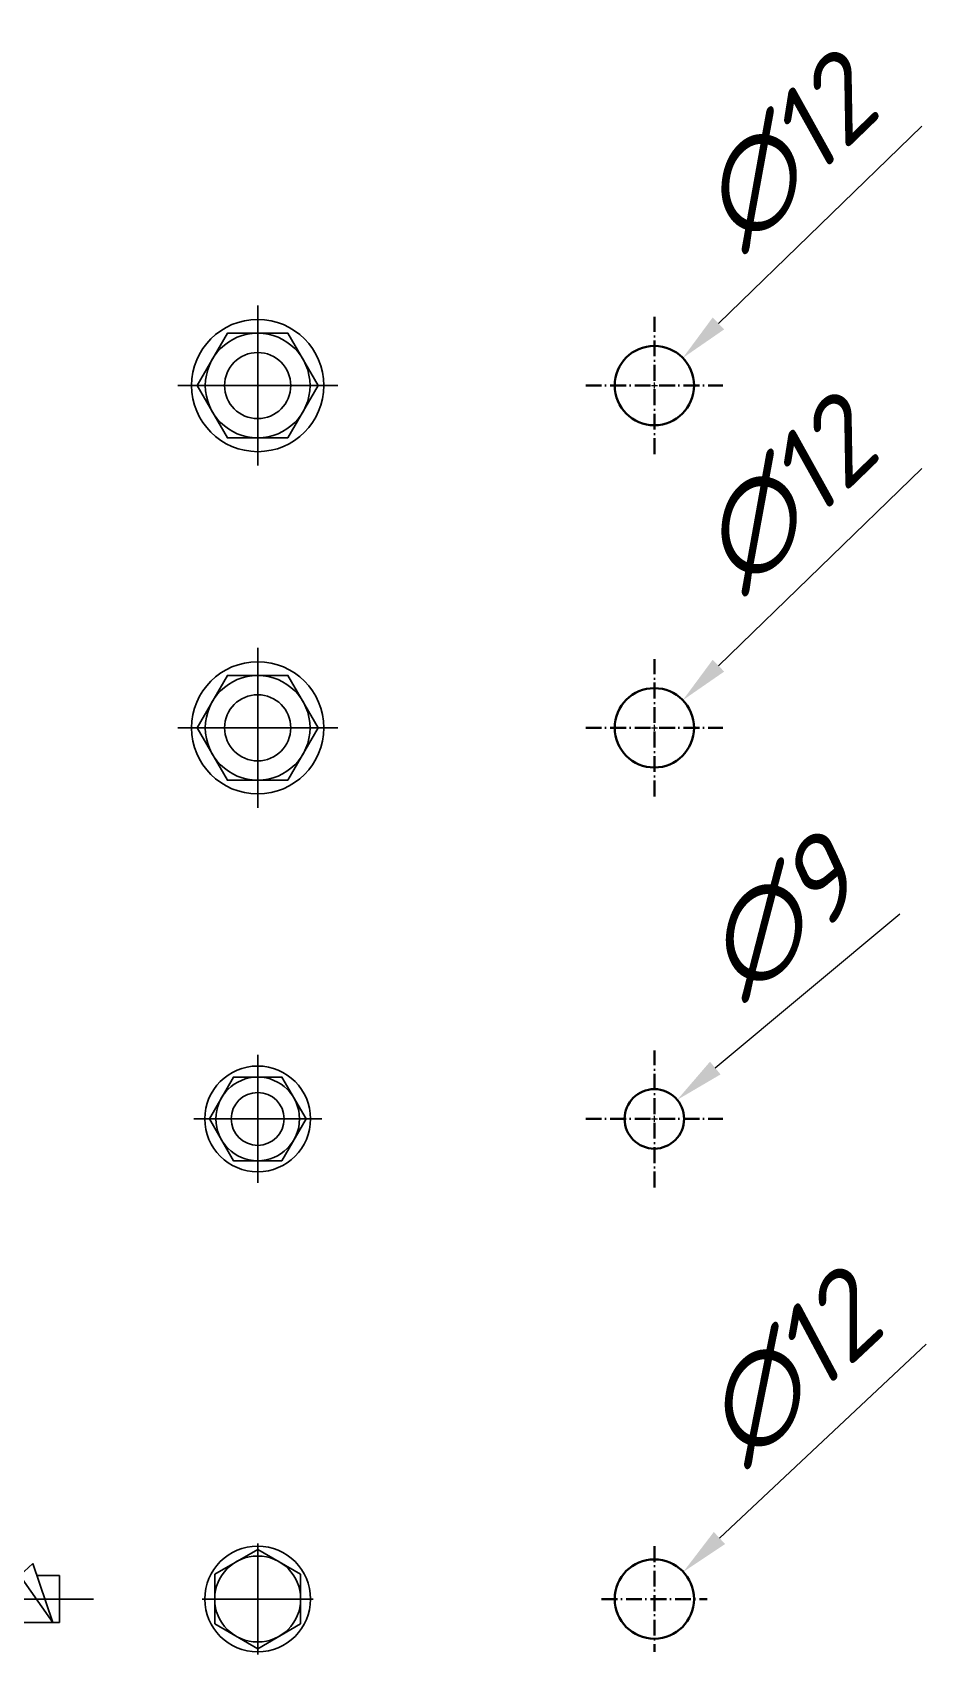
# Model space of a CAD drawing. Header units: millimetres. Extents: x -29692 to 34729, y -8412 to 43293.
# Drawn here: x -16357.8 to -16219.7, y 1955.3 to 2200.6 of the extents above; entities that cross this region are included whole.
import ezdxf
from ezdxf import colors
from ezdxf.entities.mleader import LeaderData, LeaderLine
from ezdxf.math import Vec2, Vec3

# ---------------------------------------------------------------- set-up
doc = ezdxf.new("R2010")
doc.units = ezdxf.units.MM
doc.linetypes.add('ACAD_ISO10W100', pattern=[18, 12, -3, 0, -3])
doc.layers.get('Defpoints').update_dxf_attribs({"color": 4, "lineweight": 35})
for name, color, linetype, lineweight in [('_0_001_Профили', 150, 'Continuous', 35), ('_0_003_Размеры', 132, 'Continuous', 0), ('_0_004_Текст_01', 7, 'Continuous', 18)]:
    doc.layers.add(name, color=color, linetype=linetype, lineweight=lineweight)
doc.styles.add('_DZ_2.5', font='isocpeui.ttf', dxfattribs={"height": 2.5})
doc.dimstyles.new('_DZ_2.5', dxfattribs={"dimscale": 0, "dimtxt": 2.5, "dimasz": 1.5, "dimexe": 1, "dimexo": 1, "dimgap": 1, "dimtad": 1, "dimdec": 0, "dimzin": 1, "dimdsep": 46, "dimtxsty": '_DZ_2.5', "dimblk": 'ARCHTICK', "dimcen": 0.09, "dimclrd": 256, "dimclre": 256, "dimclrt": 256, "dimadec": 0, "dimazin": 0, "dimtfac": 1, "dimtdec": 0, "dimtofl": 0, "dimtmove": 1, "dimatfit": 2, "dimfxl": 1, "dimtfill": 1, "dimtfillclr": 256, "dimtolj": 1, "dimlwd": 9, "dimlwe": 5, "dimarcsym": 0})

# ---------------------------------------------------------------- blocks, each defined once
blk = doc.blocks.new('*U1013')
at = {"color": 0, "linetype": 'ByBlock', "lineweight": -2}
for p, q in [((0, 12.1), (0, -12.1)), ((12.1, 0), (-12.1, 0))]:
    blk.add_line(p, q, dxfattribs=at)
blk.add_lwpolyline([(4.57, -7.92), (9.14, 0), (4.57, 7.92), (-4.57, 7.92), (-9.14, 0), (-4.57, -7.92)], close=True, dxfattribs=at)
for radius in [10, 7.92, 5]:
    blk.add_circle((0, 0), radius, dxfattribs=at)
blk = doc.blocks.new('*U1014')
at = {"color": 0, "linetype": 'ByBlock', "lineweight": -2}
for p, q in [((0, 12.1), (0, -12.1)), ((12.1, 0), (-12.1, 0))]:
    blk.add_line(p, q, dxfattribs=at)
blk.add_lwpolyline([(4.57, -7.92), (9.14, 0), (4.57, 7.92), (-4.57, 7.92), (-9.14, 0), (-4.57, -7.92)], close=True, dxfattribs=at)
for radius in [10, 7.92, 5]:
    blk.add_circle((0, 0), radius, dxfattribs=at)
blk = doc.blocks.new('*U1015')
at = {"color": 0, "linetype": 'ByBlock', "lineweight": -2}
for p, q in [((0, 9.68), (0, -9.68)), ((9.68, 0), (-9.68, 0))]:
    blk.add_line(p, q, dxfattribs=at)
blk.add_lwpolyline([(3.66, -6.33), (7.31, 0), (3.66, 6.33), (-3.66, 6.33), (-7.31, 0), (-3.66, -6.33)], close=True, dxfattribs=at)
for radius in [8, 6.33, 4]:
    blk.add_circle((0, 0), radius, dxfattribs=at)
blk = doc.blocks.new('*D802')
at = {"layer": '_0_003_Размеры', "linetype": 'Continuous', "lineweight": 9, "transparency": 16777216}
blk.add_line((-16223.27, 2134.65), (-16254.02, 2104.82), dxfattribs=at)
at = {"layer": '_0_003_Размеры', "lineweight": 5, "transparency": 16777216}
for p, q in [((-16264.16, 2095.43), (-16263.26, 2095.43)), ((-16263.71, 2094.98), (-16263.71, 2095.88))]:
    blk.add_line(p, q, dxfattribs=at)
at = {"layer": '_0_003_Размеры', "transparency": 16777216}
blk.add_solid([(-16254.89, 2105.72), (-16253.15, 2103.93), (-16259.41, 2099.6)], dxfattribs=at)
at = {"layer": 'Defpoints', "color": 0, "transparency": 16777216}
for p in [(-16259.41, 2099.6), (-16268.02, 2091.25)]:
    blk.add_point(p, dxfattribs=at)
at = {"layer": '_0_003_Размеры', "transparency": 16777216, "insert": (-16243.79, 2130.42), "char_height": 12.5, "attachment_point": 5, "rotation": 44.1197, "style": '_DZ_2.5', "bg_fill": 3, "box_fill_scale": 1.1, "bg_fill_color": 256, "bg_fill_true_color": 13158600, "bg_fill_transparency": 0}
blk.add_mtext('\\A1;∅12', dxfattribs=at)
blk = doc.blocks.new('*D801')
at = {"layer": '_0_003_Размеры', "linetype": 'Continuous', "lineweight": 9, "transparency": 16777216}
blk.add_line((-16226.59, 2067.25), (-16254.5, 2043.96), dxfattribs=at)
at = {"layer": '_0_003_Размеры', "lineweight": 5, "transparency": 16777216}
for p, q in [((-16263.71, 2035.82), (-16263.71, 2036.72)), ((-16264.16, 2036.27), (-16263.26, 2036.27))]:
    blk.add_line(p, q, dxfattribs=at)
at = {"layer": '_0_003_Размеры', "transparency": 16777216}
blk.add_solid([(-16255.3, 2044.92), (-16253.7, 2043), (-16260.26, 2039.15)], dxfattribs=at)
at = {"layer": 'Defpoints', "color": 0, "transparency": 16777216}
for p in [(-16260.26, 2039.15), (-16267.17, 2033.39)]:
    blk.add_point(p, dxfattribs=at)
at = {"layer": '_0_003_Размеры', "transparency": 16777216, "insert": (-16244.88, 2066.65), "char_height": 12.5, "attachment_point": 5, "rotation": 39.8495, "style": '_DZ_2.5', "bg_fill": 3, "box_fill_scale": 1.1, "bg_fill_color": 256, "bg_fill_true_color": 13158600, "bg_fill_transparency": 0}
blk.add_mtext('\\A1;∅9', dxfattribs=at)
blk = doc.blocks.new('*D800')
at = {"layer": '_0_003_Размеры', "linetype": 'Continuous', "lineweight": 9, "transparency": 16777216}
blk.add_line((-16223.27, 2186.42), (-16254.02, 2156.59), dxfattribs=at)
at = {"layer": '_0_003_Размеры', "lineweight": 5, "transparency": 16777216}
for p, q in [((-16264.16, 2147.19), (-16263.26, 2147.19)), ((-16263.71, 2146.74), (-16263.71, 2147.64))]:
    blk.add_line(p, q, dxfattribs=at)
at = {"layer": '_0_003_Размеры', "transparency": 16777216}
blk.add_solid([(-16254.89, 2157.49), (-16253.15, 2155.69), (-16259.41, 2151.37)], dxfattribs=at)
at = {"layer": 'Defpoints', "color": 0, "transparency": 16777216}
for p in [(-16259.41, 2151.37), (-16268.02, 2143.02)]:
    blk.add_point(p, dxfattribs=at)
at = {"layer": '_0_003_Размеры', "transparency": 16777216, "insert": (-16243.79, 2182.19), "char_height": 12.5, "attachment_point": 5, "rotation": 44.1197, "style": '_DZ_2.5', "bg_fill": 3, "box_fill_scale": 1.1, "bg_fill_color": 256, "bg_fill_true_color": 13158600, "bg_fill_transparency": 0}
blk.add_mtext('\\A1;{\\fISOCPEUR|b0|i1|c204|p34;∅12}', dxfattribs=at)
blk = doc.blocks.new('WURTH_W-BS_8x70')
at = {"color": 0, "linetype": 'ByBlock', "lineweight": -2}
for p, q in [((-2, 7.41), (-8.13, 7.41)), ((0, 8), (-2, 8)), ((-2, 8), (-2, -8)), ((0, 8), (0, -8)), ((-9, 5.52), (-9, -5.66)), ((24, 3.55), (26, 5.35)), ((26, 5.35), (28, 3.55)), ((26, 5.35), (30, -5.35)), ((32, 3.55), (34, 5.35)), ((34, 5.35), (38, -5.35)), ((34, 5.35), (36, 3.55)), ((40, 3.55), (42, 5.35)), ((42, 5.35), (46, -5.35)), ((42, 5.35), (44, 3.55)), ((48, 3.55), (50, 5.35)), ((50, 5.35), (52, 3.55)), ((50, 5.35), (54, -5.35)), ((56, 3.55), (58, 5.35)), ((58, 5.35), (60, 3.55)), ((58, 5.35), (62, -5.35)), ((64, 3.55), (66, 5.35)), ((69, -3.55), (66, 5.35)), ((-2, 3.77), (-8.13, 3.77)), ((15, 3.95), (2, 3.95)), ((15, -3.95), (15, 3.95)), ((24, 3.55), (15, 3.95)), ((24, 3.55), (28, -3.55)), ((32, 3.55), (28, 3.55)), ((28, 3.55), (32, -3.55)), ((32, 3.55), (36, -3.55)), ((40, 3.55), (36, 3.55)), ((36, 3.55), (40, -3.55)), ((40, 3.55), (44, -3.55)), ((48, 3.55), (44, 3.55)), ((44, 3.55), (48, -3.55)), ((48, 3.55), (52, -3.55)), ((56, 3.55), (52, 3.55)), ((52, 3.55), (56, -3.55)), ((56, 3.55), (60, -3.55)), ((60, 3.55), (64, -3.55)), ((64, 3.55), (60, 3.55)), ((64, 3.55), (69, -3.55)), ((70, 3.55), (66.61, 3.55)), ((70, 3.55), (70, -3.55)), ((75.17, 0), (-12.76, 0)), ((-2, -3.77), (-8.13, -3.77)), ((15, -3.95), (2, -3.95)), ((28, -3.55), (15, -3.95)), ((28, -3.55), (30, -5.35)), ((30, -5.35), (32, -3.55)), ((36, -3.55), (32, -3.55)), ((36, -3.55), (38, -5.35)), ((38, -5.35), (40, -3.55)), ((44, -3.55), (40, -3.55)), ((44, -3.55), (46, -5.35)), ((46, -5.35), (48, -3.55)), ((52, -3.55), (48, -3.55)), ((52, -3.55), (54, -5.35)), ((54, -5.35), (56, -3.55)), ((60, -3.55), (56, -3.55)), ((60, -3.55), (62, -5.35)), ((62, -5.35), (64, -3.55)), ((70, -3.55), (64, -3.55)), ((-2, -7.41), (-8.13, -7.41)), ((0, -8), (-2, -8))]:
    blk.add_line(p, q, dxfattribs=at)
for centre, radius, start, end in [((-6.66, 5.59), 2.34, 129.027, 230.973), ((-0.52, 5.59), 2.34, 129.027, 230.973), ((2, 5.95), 2, 180, 270), ((-0.37, 0), 8.63, 154.107, 205.893), ((5.77, 0), 8.63, 154.107, 205.893), ((-6.66, -5.59), 2.34, 129.027, 230.973), ((-0.52, -5.59), 2.34, 129.027, 230.973), ((2, -5.95), 2, 90, 180)]:
    blk.add_arc(centre, radius, start, end, dxfattribs=at)
blk = doc.blocks.new('W-BS 8x70p')
at = {"color": 0, "linetype": 'ByBlock', "lineweight": -2}
for p, q in [((-6.5, 3.75), (0, 7.51)), ((0, -8.4), (0, 8.4)), ((0, 7.51), (6.5, 3.75)), ((-6.5, -3.75), (-6.5, 3.75)), ((6.5, 3.75), (6.5, -3.75)), ((-8.4, 0), (8.4, 0)), ((0, -7.51), (-6.5, -3.75)), ((6.5, -3.75), (0, -7.51))]:
    blk.add_line(p, q, dxfattribs=at)
for radius in [8, 6.5]:
    blk.add_circle((0, 0), radius, dxfattribs=at)
blk = doc.blocks.new('*D798')
at = {"layer": '_0_003_Размеры', "linetype": 'Continuous', "lineweight": 9, "transparency": 16777216}
blk.add_line((-16222.6, 2002.18), (-16253.86, 1972.88), dxfattribs=at)
at = {"layer": '_0_003_Размеры', "lineweight": 5, "transparency": 16777216}
for p, q in [((-16264.16, 1963.65), (-16263.26, 1963.65)), ((-16263.71, 1963.2), (-16263.71, 1964.1))]:
    blk.add_line(p, q, dxfattribs=at)
at = {"layer": '_0_003_Размеры', "transparency": 16777216}
blk.add_solid([(-16254.72, 1973.79), (-16253.01, 1971.97), (-16259.34, 1967.75)], dxfattribs=at)
at = {"layer": 'Defpoints', "color": 0, "transparency": 16777216}
for p in [(-16259.34, 1967.75), (-16268.09, 1959.55)]:
    blk.add_point(p, dxfattribs=at)
at = {"layer": '_0_003_Размеры', "transparency": 16777216, "insert": (-16243.19, 1998.3), "char_height": 12.5, "attachment_point": 5, "rotation": 43.142, "style": '_DZ_2.5', "bg_fill": 3, "box_fill_scale": 1.1, "bg_fill_color": 256, "bg_fill_true_color": 13158600, "bg_fill_transparency": 0}
blk.add_mtext('\\A1;∅12', dxfattribs=at)
blk = doc.blocks.new('_Dot')
at = {"color": 0, "linetype": 'ByBlock', "lineweight": -2}
blk.add_line((-0.5, 0), (-1, 0), dxfattribs=at)
at = {"color": 0, "linetype": 'ByBlock', "const_width": 0.5}
blk.add_lwpolyline([(-0.25, 0, 1), (0.25, 0, 1)], format="xyb", close=True, dxfattribs=at)

msp = doc.modelspace()

# ---------------------------------------------------------------- linework, layer by layer
at = {"layer": '_0_001_Профили', "color": 110, "linetype": 'ACAD_ISO10W100', "ltscale": 0.2}
for p, q in [((-16263.715, 2085.055), (-16263.715, 2105.798)), ((-16274.086, 2095.426), (-16253.343, 2095.426)), ((-16263.715, 2025.898), (-16263.715, 2046.641)), ((-16274.086, 2036.269), (-16253.343, 2036.269)), ((-16263.715, 1971.624), (-16263.715, 1955.677)), ((-16271.688, 1963.651), (-16255.741, 1963.651)), ((-16271.688, 1963.651), (-16255.741, 1963.651))]:
    msp.add_line(p, q, dxfattribs=at)
at = {"layer": '_0_001_Профили', "color": 40}
for centre, radius in [((-16263.715, 2095.426), 6), ((-16263.715, 2036.269), 4.5), ((-16263.715, 1963.651), 6)]:
    msp.add_circle(centre, radius, dxfattribs=at)

# ---------------------------------------------------------------- block references
at = {"color": 0, "linetype": 'ByBlock', "lineweight": -2, "extrusion": (0, 0, -1), "xscale": -1, "zscale": -1}
for name, p in [('*U1013', (16323.715, 2147.194)), ('*U1014', (16323.715, 2095.426)), ('*U1015', (16323.715, 2036.269))]:
    msp.add_blockref(name, p, dxfattribs=at)
at = {"color": 0, "linetype": 'ByBlock', "lineweight": -2}
for name, p in [('WURTH_W-BS_8x70', (-16423.715, 1963.651)), ('W-BS 8x70p', (-16323.715, 1963.651))]:
    msp.add_blockref(name, p, dxfattribs=at)

# ---------------------------------------------------------------- next in the draw order: dimensions: what is measured, and where the dimension line sits
at = {"layer": '_0_003_Размеры'}
for p1, p2, picture, middle in [((-16268.022, 2091.249), (-16259.407, 2099.603), '*D802', (-16243.785, 2130.423)), ((-16267.169, 2033.386), (-16260.26, 2039.153), '*D801', (-16244.876, 2066.646)), ((-16268.093, 1959.548), (-16259.337, 1967.753), '*D798', (-16243.191, 1998.302))]:
    dim = msp.add_diameter_dim_2p(p1=p1, p2=p2, dimstyle='_DZ_2.5', override={"dimsah": 1}, dxfattribs=at)
    dim.commit()
    dim.dimension.update_dxf_attribs({"geometry": picture, "text_midpoint": middle})

# ---------------------------------------------------------------- next in the draw order: linework, layer by layer
at = {"layer": '_0_001_Профили', "color": 110, "linetype": 'ACAD_ISO10W100', "ltscale": 0.2}
for p, q in [((-16263.715, 2136.823), (-16263.715, 2157.566)), ((-16274.086, 2147.194), (-16253.343, 2147.194))]:
    msp.add_line(p, q, dxfattribs=at)
at = {"layer": '_0_001_Профили', "color": 40}
msp.add_circle((-16263.715, 2147.194), 6, dxfattribs=at)

# ---------------------------------------------------------------- next in the draw order: leaders
at = {"layer": '_0_004_Текст_01'}
ml = msp.add_multileader_mtext('Standard', dxfattribs=at)
ml.set_content('Betoonikruvi ESSVE 8X130 \\PKERG.BET PP CS-50-6 (105307)', color=256, style='_DZ_2.5')
ml.set_leader_properties(color=256, linetype='ByLayer', lineweight=-1)
ml.set_arrow_properties(name='DOT')
ml.build(insert=Vec2(0, 0))
ml.multileader.update_dxf_attribs({"dogleg_length": 2, "arrow_head_size": 5, "scale": 5})
ctx = ml.context
ctx.base_point, ctx.scale, ctx.char_height, ctx.arrow_head_size, ctx.landing_gap_size, ctx.plane_origin = Vec3(-16102.534, 2015.643), 5, 12.5, 5, 10, Vec3(-15814.349, 1979.314)
ctx.text_align_type = 2
notes = []
notes.append((ctx, [(0, (1, 1, 0), (-15828.358, 2015.643), (-1, 0), 10, [(0, [(-15814.349, 1979.314)], 0, [])])]))
ctx.mtext.insert, ctx.mtext.width, ctx.mtext.alignment, ctx.mtext.flow_direction = Vec3(-15848.358, 2022.518), 296.67614, 3, 5
for ctx, leaders in notes:
    for number, flags, end, landing, length, lines in leaders:
        leader = LeaderData()
        leader.index, (leader.has_last_leader_line, leader.has_dogleg_vector, leader.attachment_direction) = number, flags
        leader.last_leader_point, leader.dogleg_vector, leader.dogleg_length = Vec3(end), Vec3(landing), length
        for number, points, colour, breaks in lines:
            line = LeaderLine()
            line.index, line.vertices, line.color, line.breaks = number, Vec3.list(points), colors.encode_raw_color(colour), breaks
            leader.lines.append(line)
        ctx.leaders.append(leader)

# ---------------------------------------------------------------- next in the draw order: dimensions: what is measured, and where the dimension line sits
at = {"layer": '_0_003_Размеры'}
dim = msp.add_diameter_dim_2p(p1=(-16268.022, 2143.017), p2=(-16259.407, 2151.371), text='{\\fISOCPEUR|b0|i1|c204|p34;<>}', dimstyle='_DZ_2.5', override={"dimsah": 1}, dxfattribs=at)
dim.commit()
dim.dimension.update_dxf_attribs({"geometry": '*D800', "text_midpoint": (-16243.785, 2182.191)})

doc.saveas('drawing.dxf')
